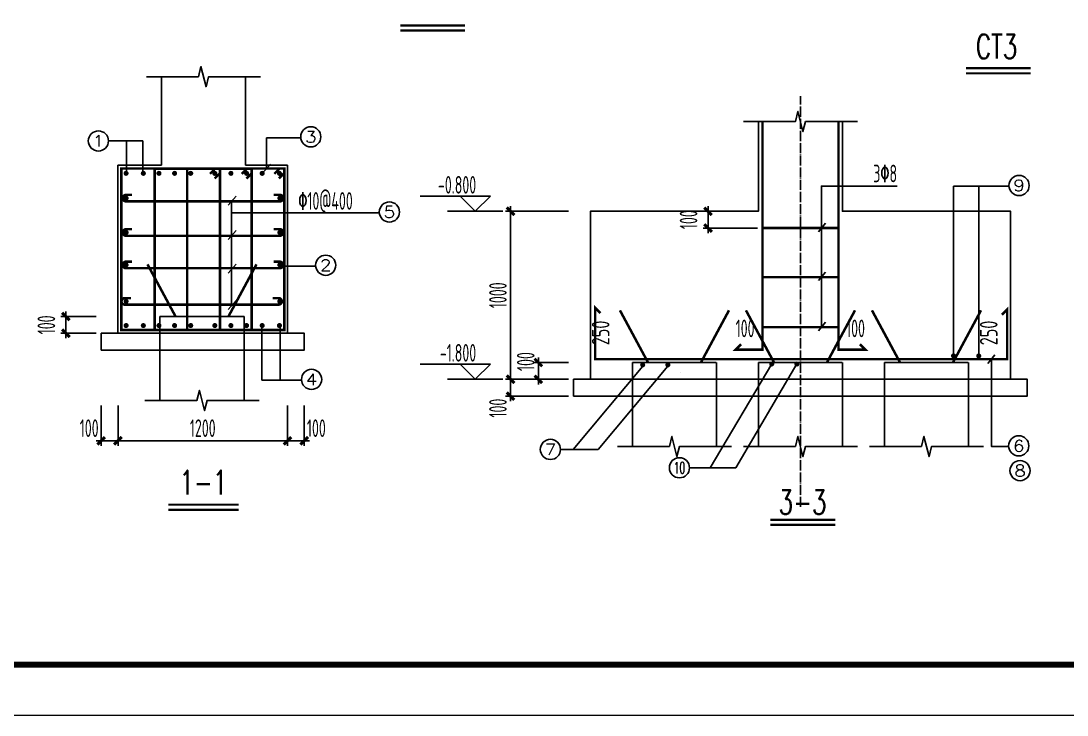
# Model space of a CAD drawing. Extents: x -472319 to -112444, y -516749 to -5704.
# Drawn here: x -408962 to -388208, y -196043 to -182269 of the extents above; entities that cross this region are included whole.
import ezdxf
from ezdxf.enums import TextEntityAlignment as Align

# ---------------------------------------------------------------- set-up
doc = ezdxf.new("R2010")
doc.units = 0
doc.header["$LTSCALE"] = 100
doc.header["$MEASUREMENT"] = 0
for name, pattern in [('DASH', [0.35, 0.25, -0.1]), ('DASHED', [0.75, 0.5, -0.25]), ('DOTE', [2.42, 2, -0.2, 0.02, -0.2])]:
    doc.linetypes.add(name, pattern=pattern)
for name, color, linetype in [('AXIS', 3, 'Continuous'), ('AXIS_TEXT', 7, 'Continuous'), ('BASE_DE', 7, 'Continuous'), ('DIM', 3, 'Continuous'), ('FRAME', 3, 'Continuous'), ('PILE_DASH', 9, 'DASHED'), ('PILE_DE', 7, 'Continuous'), ('PUB_TEXT', 7, 'Continuous'), ('REIN', 1, 'Continuous'), ('TEXT', 7, 'Continuous'), ('THIN', 7, 'Continuous')]:
    doc.layers.add(name, color=color, linetype=linetype)
doc.styles.add('_TCH_AXIS', font='COMPLEX', dxfattribs={"bigfont": 'GBCBIG'})
doc.styles.add('COMPLEX', font='COMPLEX')
doc.styles.add('dxfs', font='txt.shx', dxfattribs={"width": 0.7, "bigfont": 'dxfs.shx'})
doc.styles.add('HZ', font='tssdeng.shx', dxfattribs={"width": 0.6, "height": 350, "bigfont": 'a.shx'})
doc.styles.add('TSSD_Rein', font='Tssdeng.shx', dxfattribs={"width": 0.7, "bigfont": 'hztxt.shx'})
doc.dimstyles.new('DIMN', dxfattribs={"dimtxt": 350, "dimasz": 150, "dimexe": 100, "dimexo": 100, "dimgap": 75, "dimtad": 1, "dimdec": 0, "dimzin": 0, "dimdsep": 46, "dimtxsty": 'HZ', "dimblk": 'ARCHTICK', "dimcen": 0.09, "dimdle": 100, "dimclrd": 3, "dimclre": 3, "dimclrt": 7, "dimazin": 2, "dimtfac": 1, "dimtdec": 0, "dimtmove": 2, "dimatfit": 3, "dimldrblk": 'ARCHTICK', "dimfxl": 1, "dimtolj": 1, "dimtzin": 0, "dimarcsym": 0})

# ---------------------------------------------------------------- blocks, each defined once
blk = doc.blocks.new('_AXISO')
blk.add_circle((0, 0), 0.5)
at = {"layer": 'AXIS_TEXT', "style": 'COMPLEX', "width": 1.041667}
blk.add_attdef('A', text='', height=0.56, dxfattribs=at).set_placement((-0.25, -0.28), (0.25, -0.28), align=Align.FIT)
blk = doc.blocks.new('_ArchTick')
at = {"color": 0, "linetype": 'ByBlock', "const_width": 0.4}
blk.add_lwpolyline([(-0.5, -0.5), (0.5, 0.5)], dxfattribs=at)
blk = doc.blocks.new('*D205')
at = {"layer": 'AXIS', "color": 3, "lineweight": -2, "transparency": 16777216}
for p, q in [((-407370, -189900), (-407370, -190700)), ((-407036, -189900), (-407036, -190700)), ((-407470, -190600), (-406936, -190600))]:
    blk.add_line(p, q, dxfattribs=at)
at = {"layer": 'Defpoints', "color": 0, "transparency": 16777216}
for p in [(-407370, -189800), (-407036, -189800), (-407036, -190600)]:
    blk.add_point(p, dxfattribs=at)
at = {"layer": 'AXIS', "color": 3, "lineweight": -2, "transparency": 16777216, "xscale": 150, "yscale": 150, "zscale": 150, "rotation": 180}
blk.add_blockref('_ArchTick', (-407370, -190600), dxfattribs=at)
at = {"layer": 'AXIS', "color": 3, "lineweight": -2, "transparency": 16777216, "xscale": 150, "yscale": 150, "zscale": 150}
blk.add_blockref('_ArchTick', (-407036, -190600), dxfattribs=at)
at = {"layer": 'AXIS', "color": 7, "transparency": 16777216, "insert": (-407608, -190350), "char_height": 350, "attachment_point": 5, "style": 'HZ'}
blk.add_mtext('\\A1;100', dxfattribs=at)
blk = doc.blocks.new('*D206')
at = {"layer": 'AXIS', "color": 3, "lineweight": -2, "transparency": 16777216}
for p, q in [((-407036, -189900), (-407036, -190700)), ((-403673, -189900), (-403673, -190700)), ((-407136, -190600), (-403573, -190600))]:
    blk.add_line(p, q, dxfattribs=at)
at = {"layer": 'Defpoints', "color": 0, "transparency": 16777216}
for p in [(-407036, -189800), (-403673, -189800), (-403673, -190600)]:
    blk.add_point(p, dxfattribs=at)
at = {"layer": 'AXIS', "color": 3, "lineweight": -2, "transparency": 16777216, "xscale": 150, "yscale": 150, "zscale": 150, "rotation": 180}
blk.add_blockref('_ArchTick', (-407036, -190600), dxfattribs=at)
at = {"layer": 'AXIS', "color": 3, "lineweight": -2, "transparency": 16777216, "xscale": 150, "yscale": 150, "zscale": 150}
blk.add_blockref('_ArchTick', (-403673, -190600), dxfattribs=at)
at = {"layer": 'AXIS', "color": 7, "transparency": 16777216, "insert": (-405355, -190350), "char_height": 350, "attachment_point": 5, "style": 'HZ'}
blk.add_mtext('\\A1;1200', dxfattribs=at)
blk = doc.blocks.new('*D207')
at = {"layer": 'AXIS', "color": 3, "lineweight": -2, "transparency": 16777216}
for p, q in [((-403673, -189900), (-403673, -190700)), ((-403340, -189900), (-403340, -190700)), ((-403773, -190600), (-403240, -190600))]:
    blk.add_line(p, q, dxfattribs=at)
at = {"layer": 'Defpoints', "color": 0, "transparency": 16777216}
for p in [(-403673, -189800), (-403340, -189800), (-403340, -190600)]:
    blk.add_point(p, dxfattribs=at)
at = {"layer": 'AXIS', "color": 3, "lineweight": -2, "transparency": 16777216, "xscale": 150, "yscale": 150, "zscale": 150, "rotation": 180}
blk.add_blockref('_ArchTick', (-403673, -190600), dxfattribs=at)
at = {"layer": 'AXIS', "color": 3, "lineweight": -2, "transparency": 16777216, "xscale": 150, "yscale": 150, "zscale": 150}
blk.add_blockref('_ArchTick', (-403340, -190600), dxfattribs=at)
at = {"layer": 'AXIS', "color": 7, "transparency": 16777216, "insert": (-403101, -190350), "char_height": 350, "attachment_point": 5, "style": 'HZ'}
blk.add_mtext('\\A1;100', dxfattribs=at)
blk = doc.blocks.new('*D208')
at = {"layer": 'AXIS', "color": 3, "lineweight": -2, "transparency": 16777216}
for p, q in [((-408070, -188567), (-408070, -188033)), ((-407470, -188133), (-408170, -188133)), ((-407470, -188467), (-408170, -188467))]:
    blk.add_line(p, q, dxfattribs=at)
at = {"layer": 'Defpoints', "color": 0, "transparency": 16777216}
for p in [(-408070, -188133), (-407370, -188133), (-407370, -188467)]:
    blk.add_point(p, dxfattribs=at)
at = {"layer": 'AXIS', "color": 3, "lineweight": -2, "transparency": 16777216, "xscale": 150, "yscale": 150, "zscale": 150}
for p, rotation in [((-408070, -188133), 90), ((-408070, -188467), 270)]:
    blk.add_blockref('_ArchTick', p, dxfattribs=dict(at, rotation=rotation))
at = {"layer": 'AXIS', "color": 7, "transparency": 16777216, "insert": (-408457, -188300), "char_height": 350, "attachment_point": 5, "rotation": 90, "style": 'HZ'}
blk.add_mtext('\\A1;100', dxfattribs=at)
blk = doc.blocks.new('_reinbk')
blk.add_line((0, 0), (0, 0))
blk = doc.blocks.new('*D234')
at = {"layer": 'AXIS', "color": 3, "lineweight": -2, "transparency": 16777216}
for p, q in [((-395330, -185947), (-395330, -186480)), ((-394430, -186047), (-395430, -186047)), ((-394350, -186380), (-395430, -186380))]:
    blk.add_line(p, q, dxfattribs=at)
at = {"layer": 'Defpoints', "color": 0, "transparency": 16777216}
for p in [(-394330, -186047), (-395330, -186380), (-394250, -186380)]:
    blk.add_point(p, dxfattribs=at)
at = {"layer": 'AXIS', "color": 3, "lineweight": -2, "transparency": 16777216, "xscale": 150, "yscale": 150, "zscale": 150}
for p, rotation in [((-395330, -186047), 90), ((-395330, -186380), 270)]:
    blk.add_blockref('_ArchTick', p, dxfattribs=dict(at, rotation=rotation))
at = {"layer": 'AXIS', "color": 7, "transparency": 16777216, "insert": (-395717, -186213), "char_height": 350, "attachment_point": 5, "rotation": 90, "style": 'HZ'}
blk.add_mtext('\\A1;100', dxfattribs=at)
blk = doc.blocks.new('*D235')
at = {"layer": 'AXIS', "color": 3, "lineweight": -2, "transparency": 16777216}
for p, q in [((-398097, -189380), (-399349, -189380)), ((-399249, -189813), (-399249, -189280)), ((-398097, -189713), (-399349, -189713))]:
    blk.add_line(p, q, dxfattribs=at)
at = {"layer": 'Defpoints', "color": 0, "transparency": 16777216}
for p in [(-399249, -189380), (-397997, -189380), (-397997, -189713)]:
    blk.add_point(p, dxfattribs=at)
at = {"layer": 'AXIS', "color": 3, "lineweight": -2, "transparency": 16777216, "xscale": 150, "yscale": 150, "zscale": 150}
for p, rotation in [((-399249, -189380), 90), ((-399249, -189713), 270)]:
    blk.add_blockref('_ArchTick', p, dxfattribs=dict(at, rotation=rotation))
at = {"layer": 'AXIS', "color": 7, "transparency": 16777216, "insert": (-399499, -189952), "char_height": 350, "attachment_point": 5, "rotation": 90, "style": 'HZ'}
blk.add_mtext('\\A1;100', dxfattribs=at)
blk = doc.blocks.new('*D236')
at = {"layer": 'AXIS', "color": 3, "lineweight": -2, "transparency": 16777216}
for p, q in [((-399249, -189480), (-399249, -185947)), ((-398097, -186047), (-399349, -186047)), ((-398097, -189380), (-399349, -189380))]:
    blk.add_line(p, q, dxfattribs=at)
at = {"layer": 'Defpoints', "color": 0, "transparency": 16777216}
for p in [(-399249, -186047), (-397997, -186047), (-397997, -189380)]:
    blk.add_point(p, dxfattribs=at)
at = {"layer": 'AXIS', "color": 3, "lineweight": -2, "transparency": 16777216, "xscale": 150, "yscale": 150, "zscale": 150}
for p, rotation in [((-399249, -186047), 90), ((-399249, -189380), 270)]:
    blk.add_blockref('_ArchTick', p, dxfattribs=dict(at, rotation=rotation))
at = {"layer": 'AXIS', "color": 7, "transparency": 16777216, "insert": (-399499, -187713), "char_height": 350, "attachment_point": 5, "rotation": 90, "style": 'HZ'}
blk.add_mtext('\\A1;1000', dxfattribs=at)
blk = doc.blocks.new('*D237')
at = {"layer": 'AXIS', "color": 3, "lineweight": -2, "transparency": 16777216}
for p, q in [((-398097, -189047), (-398797, -189047)), ((-398697, -189480), (-398697, -188947)), ((-398097, -189380), (-398797, -189380))]:
    blk.add_line(p, q, dxfattribs=at)
at = {"layer": 'Defpoints', "color": 0, "transparency": 16777216}
for p in [(-398697, -189047), (-397997, -189047), (-397997, -189380)]:
    blk.add_point(p, dxfattribs=at)
at = {"layer": 'AXIS', "color": 3, "lineweight": -2, "transparency": 16777216, "xscale": 150, "yscale": 150, "zscale": 150}
for p, rotation in [((-398697, -189047), 90), ((-398697, -189380), 270)]:
    blk.add_blockref('_ArchTick', p, dxfattribs=dict(at, rotation=rotation))
at = {"layer": 'AXIS', "color": 7, "transparency": 16777216, "insert": (-398947, -189028), "char_height": 350, "attachment_point": 5, "rotation": 90, "style": 'HZ'}
blk.add_mtext('\\A1;100', dxfattribs=at)

msp = doc.modelspace()

# ---------------------------------------------------------------- linework, layer by layer
at = {"layer": 'AXIS', "color": 1, "linetype": 'DOTE'}
msp.add_line((-393496.634, -191913.209), (-393496.634, -183765.542), dxfattribs=at)
at = {"layer": 'BASE_DE'}
for p, q in [((-406172.881, -185133.434), (-406172.881, -183376.342)), ((-404506.215, -185133.434), (-404506.215, -183376.342)), ((-407036.365, -188466.767), (-407036.365, -185133.434)), ((-407036.365, -185133.434), (-406172.881, -185133.434)), ((-404506.215, -185133.434), (-403672.881, -185133.434)), ((-403672.881, -188466.767), (-403672.881, -185133.434))]:
    msp.add_line(p, q, dxfattribs=at)
for points in [[(-397663.301, -189379.875), (-397663.301, -186046.542), (-394329.967, -186046.542), (-394329.967, -184265.542)], [(-389329.967, -189379.875), (-389329.967, -186046.542), (-392663.301, -186046.542), (-392663.301, -184265.542)], [(-407369.698, -188800.1), (-403339.548, -188800.1), (-403339.548, -188466.767), (-407369.698, -188466.767), (-407369.698, -188800.1)], [(-397996.634, -189713.209), (-388996.634, -189713.209), (-388996.634, -189379.875), (-397996.634, -189379.875), (-397996.634, -189713.209)]]:
    msp.add_lwpolyline(points, dxfattribs=at)
at = {"layer": 'FRAME', "lineweight": 140}
msp.add_line((-424039.5, -195042.5), (-322439.5, -195042.5), dxfattribs=at)
at = {"layer": 'FRAME', "lineweight": 18}
msp.add_line((-426539.5, -196042.5), (-321439.5, -196042.5), dxfattribs=at)
at = {"layer": 'FRAME', "lineweight": 35, "const_width": 120}
msp.add_lwpolyline([(-322439.5, -195042.5), (-424039.5, -195042.5), (-424039.5, -137642.5), (-322439.5, -137642.5), (-322439.5, -195042.5)], dxfattribs=at)
at = {"layer": 'PILE_DASH', "ltscale": 0.2}
for p, q in [((-406203.031, -188800.1), (-406203.031, -188133.434)), ((-406203.031, -188133.434), (-404536.365, -188133.434)), ((-404536.365, -188133.434), (-404536.365, -188800.1)), ((-396829.967, -189713.209), (-396829.967, -189046.542)), ((-396829.967, -189046.542), (-395163.301, -189046.542)), ((-395163.301, -189046.542), (-395163.301, -189713.209)), ((-394329.967, -189713.209), (-394329.967, -189046.542)), ((-394329.967, -189046.542), (-392663.301, -189046.542)), ((-392663.301, -189046.542), (-392663.301, -189713.209)), ((-391829.967, -189713.209), (-391829.967, -189046.542)), ((-391829.967, -189046.542), (-390163.301, -189046.542)), ((-390163.301, -189713.209), (-390163.301, -189046.542))]:
    msp.add_line(p, q, dxfattribs=at)
at = {"layer": 'PILE_DE'}
for p, q in [((-406203.031, -189800.1), (-406203.031, -188800.1)), ((-404536.365, -188800.1), (-404536.365, -189800.1)), ((-396829.967, -190713.209), (-396829.967, -189713.209)), ((-395163.301, -189713.209), (-395163.301, -190713.209)), ((-394329.967, -190713.209), (-394329.967, -189713.209)), ((-392663.301, -189713.209), (-392663.301, -190713.209)), ((-391829.967, -190713.209), (-391829.967, -189713.209)), ((-390163.301, -189713.209), (-390163.301, -190713.209))]:
    msp.add_line(p, q, dxfattribs=at)
at = {"layer": 'REIN', "const_width": 50}
for points in [[(-394677.235, -188685.476), (-394783.301, -188791.542), (-394249.967, -188791.542), (-394249.967, -184265.542)], [(-392316.033, -188685.476), (-392209.967, -188791.542), (-392743.301, -188791.542), (-392743.301, -184265.542)], [(-403933.696, -185302.325), (-403829.736, -185198.434), (-403737.881, -185198.434), (-403737.881, -188401.767), (-406971.365, -188401.767), (-406971.365, -185198.434), (-403737.881, -185198.434), (-403737.881, -185290.288), (-403841.772, -185394.249)], [(-404579.937, -185304.714), (-404475.977, -185200.824), (-404384.122, -185200.824), (-404384.122, -188404.157), (-406307.425, -188404.157), (-406307.425, -185200.824), (-404384.122, -185200.824), (-404384.122, -185292.678), (-404488.013, -185396.638)], [(-405209.58, -185302.325), (-405105.619, -185198.434), (-405013.765, -185198.434), (-405013.765, -188401.767), (-405663.478, -188401.767), (-405663.478, -185198.434), (-405013.765, -185198.434), (-405013.765, -185290.288), (-405117.656, -185394.249)], [(-394249.967, -186379.875), (-392743.301, -186379.875)], [(-394249.967, -187352.676), (-392743.301, -187352.676)], [(-397463.781, -188066.018), (-397569.847, -187959.952), (-397569.847, -188981.542), (-389394.967, -188981.542), (-389394.967, -187993.757), (-389501.033, -188099.823)], [(-394249.967, -188346.542), (-392743.301, -188346.542)]]:
    msp.add_lwpolyline(points, dxfattribs=at)
for points in [[(-406850.6, -185293.625, 1), (-406900.6, -185293.625, 1)], [(-406508.478, -185293.625, 1), (-406558.478, -185293.625, 1)], [(-406198.478, -185293.625, 1), (-406248.478, -185293.625, 1)], [(-405888.478, -185293.625, 1), (-405938.478, -185293.625, 1)], [(-405568.478, -185293.625, 1), (-405618.478, -185293.625, 1)], [(-405140.768, -185293.625, -1), (-405090.768, -185293.625, -1)], [(-404820.768, -185293.625, -1), (-404770.768, -185293.625, -1)], [(-404510.768, -185293.625, -1), (-404460.768, -185293.625, -1)], [(-404200.768, -185293.625, -1), (-404150.768, -185293.625, -1)], [(-403858.646, -185293.625, -1), (-403808.646, -185293.625, -1)], [(-406850.6, -185785.316, 1), (-406900.6, -185785.316, 1)], [(-403800.6, -185785.316, 1), (-403850.6, -185785.316, 1)], [(-406850.6, -186467.105, 1), (-406900.6, -186467.105, 1)], [(-403800.6, -186467.105, 1), (-403850.6, -186467.105, 1)], [(-406850.6, -187110.836, 1), (-406900.6, -187110.836, 1)], [(-403800.6, -187110.836, 1), (-403850.6, -187110.836, 1)], [(-406850.6, -187833.877, 1), (-406900.6, -187833.877, 1)], [(-403800.6, -187833.877, 1), (-403850.6, -187833.877, 1)], [(-406850.6, -188313.625, 1), (-406900.6, -188313.625, 1)], [(-406508.478, -188313.625, 1), (-406558.478, -188313.625, 1)], [(-406198.478, -188313.625, 1), (-406248.478, -188313.625, 1)], [(-405888.478, -188313.625, 1), (-405938.478, -188313.625, 1)], [(-405568.478, -188313.625, 1), (-405618.478, -188313.625, 1)], [(-405140.768, -188313.625, -1), (-405090.768, -188313.625, -1)], [(-404820.768, -188313.625, -1), (-404770.768, -188313.625, -1)], [(-404510.768, -188313.625, -1), (-404460.768, -188313.625, -1)], [(-404200.768, -188313.625, -1), (-404150.768, -188313.625, -1)], [(-403858.646, -188313.625, -1), (-403808.646, -188313.625, -1)], [(-396652.33, -189093.619, 1), (-396602.33, -189093.619, 1)], [(-396152.33, -189093.619, 1), (-396102.33, -189093.619, 1)], [(-394092.33, -189076.724, 1), (-394042.33, -189076.724, 1)], [(-393592.33, -189076.724, 1), (-393542.33, -189076.724, 1)], [(-390484.967, -188916.542, 1), (-390434.967, -188916.542, 1)], [(-389984.967, -188916.542, 1), (-389934.967, -188916.542, 1)]]:
    msp.add_lwpolyline(points, format="xyb", close=True, dxfattribs=at)
for points in [[(-406755.6, -185720.316), (-406875.6, -185720.316, 1), (-406875.6, -185850.316), (-403825.6, -185850.316, 1), (-403825.6, -185720.316), (-403945.6, -185720.316)], [(-406755.6, -186402.105), (-406875.6, -186402.105, 1), (-406875.6, -186532.105), (-403825.6, -186532.105, 1), (-403825.6, -186402.105), (-403945.6, -186402.105)], [(-406755.6, -187045.836), (-406875.6, -187045.836, 1), (-406875.6, -187175.836), (-403825.6, -187175.836, 1), (-403825.6, -187045.836), (-403945.6, -187045.836)], [(-406780.6, -187768.877), (-406900.6, -187768.877, 1), (-406900.6, -187898.877), (-403850.6, -187898.877, 1), (-403850.6, -187768.877), (-403970.6, -187768.877)]]:
    msp.add_lwpolyline(points, format="xyb", dxfattribs=at)
at = {"layer": 'REIN', "linetype": 'DASH', "const_width": 50}
for points in [[(-405894.535, -188133.434), (-406451.149, -187099.178)], [(-404844.861, -188133.434), (-404288.247, -187099.178)], [(-396521.471, -189046.542), (-397078.085, -188012.286)], [(-395471.797, -189046.542), (-394915.183, -188012.286)], [(-394021.471, -189046.542), (-394578.085, -188012.286)], [(-392971.797, -189046.542), (-392415.183, -188012.286)], [(-391521.471, -189046.542), (-392078.085, -188012.286)], [(-390471.797, -189046.542), (-389915.183, -188012.286)]]:
    msp.add_lwpolyline(points, dxfattribs=at)
at = {"layer": 'TEXT'}
for p, q in [((-406542.967, -184648.082), (-407224.893, -184648.082)), ((-406865.6, -185298.434), (-406865.6, -184648.082)), ((-406542.967, -185248.434), (-406542.967, -184648.082)), ((-404089.548, -184586.02), (-403410.915, -184586.02)), ((-404089.548, -185198.434), (-404089.548, -184586.02)), ((-404167.045, -185287.465), (-404012.051, -185109.403)), ((-404847.863, -185924.285), (-404692.87, -185746.222)), ((-390459.967, -188916.542), (-390459.967, -185546.542)), ((-390459.967, -185546.542), (-389359.967, -185546.542)), ((-389959.967, -188916.542), (-389959.967, -185546.542)), ((-404783.478, -187923.305), (-404783.478, -185839.864)), ((-404783.478, -186077.263), (-401851.038, -186077.263)), ((-393137.605, -186453.619), (-392997.605, -186283.619)), ((-404847.863, -186606.073), (-404692.87, -186428.011)), ((-404847.863, -187274.232), (-404692.87, -187096.17)), ((-403853.069, -187133.775), (-403114.893, -187133.775)), ((-393137.605, -187422.664), (-392997.605, -187252.664)), ((-404847.863, -187997.274), (-404692.87, -187819.211)), ((-404182.107, -188319.705), (-404182.107, -189398.082)), ((-403822.107, -188319.705), (-403822.107, -189398.082)), ((-393137.605, -188416.531), (-392997.605, -188246.531)), ((-389779.967, -189066.542), (-389639.967, -188896.542)), ((-396627.33, -189118.619), (-398007.33, -190773.619)), ((-396127.33, -189118.619), (-397507.33, -190773.619)), ((-394067.33, -189073.619), (-395289.203, -191138.619)), ((-393567.33, -189073.619), (-394782.136, -191138.619)), ((-404182.107, -189398.082), (-403394.893, -189398.082)), ((-397507.33, -190773.619), (-398257.605, -190773.619)), ((-394782.136, -191138.619), (-395697.605, -191138.619))]:
    msp.add_line(p, q, dxfattribs=at)
at = {"layer": 'TEXT', "color": 6}
msp.add_line((-392875.778, -192168.968), (-394091.583, -192168.968), dxfattribs=at)
at = {"layer": 'TEXT', "color": 6, "const_width": 45}
for points in [[(-400154.181, -182357.858), (-401437.875, -182357.858)], [(-400154.181, -182457.858), (-401437.875, -182457.858)], [(-388927.039, -183209.242), (-390210.733, -183209.242)], [(-388927.039, -183309.242), (-390210.733, -183309.242)], [(-404643.322, -191867.884), (-406034.665, -191867.884)], [(-404643.322, -191967.884), (-406034.665, -191967.884)], [(-392807.888, -192168.968), (-394091.583, -192168.968)], [(-392807.888, -192268.968), (-394091.583, -192268.968)]]:
    msp.add_lwpolyline(points, dxfattribs=at)
at = {"layer": 'TEXT'}
for points in [[(-393079.967, -188346.542), (-393079.967, -186111.542), (-393079.967, -185546.542), (-391579.967, -185546.542)], [(-389709.967, -188981.542), (-389709.967, -190713.209), (-389366.679, -190713.209)]]:
    msp.add_lwpolyline(points, dxfattribs=at)
at = {"layer": 'THIN'}
for p, q in [((-399649.134, -185746.542), (-401040.096, -185746.542)), ((-399949.134, -186046.542), (-400249.134, -185746.542)), ((-399949.134, -186046.542), (-399649.134, -185746.542)), ((-399399.134, -186046.542), (-400499.134, -186046.542)), ((-399649.134, -189079.875), (-401040.096, -189079.875)), ((-399949.134, -189379.875), (-400249.134, -189079.875)), ((-399949.134, -189379.875), (-399649.134, -189079.875)), ((-399399.134, -189379.875), (-400499.134, -189379.875))]:
    msp.add_line(p, q, dxfattribs=at)
for points in [[(-406472.881, -183376.342), (-405439.548, -183376.342), (-405389.548, -183176.342), (-405289.548, -183576.342), (-405239.548, -183376.342), (-404206.215, -183376.342)], [(-394629.967, -184265.542), (-393596.634, -184265.542), (-393546.634, -184065.542), (-393446.634, -184465.542), (-393396.634, -184265.542), (-392363.301, -184265.542)], [(-406503.031, -189800.1), (-405469.698, -189800.1), (-405419.698, -189600.1), (-405319.698, -190000.1), (-405269.698, -189800.1), (-404236.365, -189800.1)], [(-397129.967, -190713.209), (-396096.634, -190713.209), (-396046.634, -190513.209), (-395946.634, -190913.209), (-395896.634, -190713.209), (-394863.301, -190713.209)], [(-394629.967, -190713.209), (-393596.634, -190713.209), (-393546.634, -190513.209), (-393446.634, -190913.209), (-393396.634, -190713.209), (-392363.301, -190713.209)], [(-392129.967, -190713.209), (-391096.634, -190713.209), (-391046.634, -190513.209), (-390946.634, -190913.209), (-390896.634, -190713.209), (-389863.301, -190713.209)]]:
    msp.add_lwpolyline(points, dxfattribs=at)

# ---------------------------------------------------------------- block references
at = {"layer": 'DIM'}
ref = msp.add_blockref('_AXISO', (-407424.87, -184651.087), dxfattribs=dict(at, xscale=400, yscale=400, zscale=400))
ref.add_attrib('A', '1', dxfattribs={"layer": 'AXIS_TEXT', "ltscale": 2, "height": 226.274, "style": '_TCH_AXIS', "width": 2.333333}).set_placement((-407538.007, -184764.224), (-407311.733, -184764.224), align=Align.FIT)
ref = msp.add_blockref('_AXISO', (-403211.597, -184569.522), dxfattribs=dict(at, xscale=400, yscale=400, zscale=400))
ref.add_attrib('A', '3', dxfattribs={"layer": 'AXIS_TEXT', "ltscale": 2, "height": 226.274, "style": '_TCH_AXIS', "width": 1.5}).set_placement((-403324.734, -184682.659), (-403098.46, -184682.659), align=Align.FIT)
ref = msp.add_blockref('_AXISO', (-389160.346, -185534.24), dxfattribs=dict(at, xscale=400, yscale=400, zscale=400))
ref.add_attrib('A', '9', dxfattribs={"layer": 'AXIS_TEXT', "ltscale": 2, "height": 226.274, "style": '_TCH_AXIS', "width": 1.5}).set_placement((-389273.483, -185647.377), (-389047.209, -185647.377), align=Align.FIT)
ref = msp.add_blockref('_AXISO', (-401651.72, -186060.765), dxfattribs=dict(at, xscale=400, yscale=400, zscale=400))
ref.add_attrib('A', '5', dxfattribs={"layer": 'AXIS_TEXT', "ltscale": 2, "height": 226.274, "style": '_TCH_AXIS', "width": 1.5}).set_placement((-401764.857, -186173.902), (-401538.583, -186173.902), align=Align.FIT)
ref = msp.add_blockref('_AXISO', (-402915.575, -187117.277), dxfattribs=dict(at, xscale=400, yscale=400, zscale=400))
ref.add_attrib('A', '2', dxfattribs={"layer": 'AXIS_TEXT', "ltscale": 2, "height": 226.274, "style": '_TCH_AXIS', "width": 1.5}).set_placement((-403028.712, -187230.414), (-402802.437, -187230.414), align=Align.FIT)
ref = msp.add_blockref('_AXISO', (-403195.575, -189381.583), dxfattribs=dict(at, xscale=400, yscale=400, zscale=400))
ref.add_attrib('A', '4', dxfattribs={"layer": 'AXIS_TEXT', "ltscale": 2, "height": 226.274, "style": '_TCH_AXIS', "width": 1.3125}).set_placement((-403308.712, -189494.72), (-403082.437, -189494.72), align=Align.FIT)
ref = msp.add_blockref('_AXISO', (-389167.057, -190700.906), dxfattribs=dict(at, xscale=400, yscale=400, zscale=400))
ref.add_attrib('A', '6', dxfattribs={"layer": 'AXIS_TEXT', "ltscale": 2, "height": 226.274, "style": '_TCH_AXIS', "width": 1.5}).set_placement((-389280.194, -190814.043), (-389053.92, -190814.043), align=Align.FIT)
ref = msp.add_blockref('_AXISO', (-398457.583, -190770.676), dxfattribs=dict(at, xscale=400, yscale=400, zscale=400))
ref.add_attrib('A', '7', dxfattribs={"layer": 'AXIS_TEXT', "ltscale": 2, "height": 226.274, "style": '_TCH_AXIS', "width": 1.5}).set_placement((-398570.721, -190883.813), (-398344.446, -190883.813), align=Align.FIT)
ref = msp.add_blockref('_AXISO', (-395897.583, -191135.676), dxfattribs=dict(at, xscale=400, yscale=400, zscale=400))
ref.add_attrib('A', '10', dxfattribs={"layer": 'AXIS_TEXT', "ltscale": 2, "height": 226.2742, "style": '_TCH_AXIS', "width": 0.724138}).set_placement((-396010.721, -191248.813), (-395784.446, -191248.813), align=Align.FIT)
ref = msp.add_blockref('_AXISO', (-389141.057, -191192.406), dxfattribs=dict(at, xscale=400, yscale=400, zscale=400))
ref.add_attrib('A', '8', dxfattribs={"layer": 'AXIS_TEXT', "ltscale": 2, "height": 226.274, "style": '_TCH_AXIS', "width": 1.5}).set_placement((-389254.194, -191305.543), (-389027.92, -191305.543), align=Align.FIT)
at = {"layer": 'TEXT', "xscale": 100, "yscale": 100, "zscale": 100}
for p, rotation in [((-393079.967, -186111.542), 270), ((-393079.967, -188346.542), 270), ((-395879.967, -189243.619), 90)]:
    msp.add_blockref('_reinbk', p, dxfattribs=dict(at, rotation=rotation))

# ---------------------------------------------------------------- texts
at = {"layer": 'PUB_TEXT', "linetype": 'Continuous', "style": 'dxfs', "width": 0.7}
for s, p in [('CT3', (-389606.142, -183017.398)), ('1-1', (-405341.487, -191667.884)), ('3-3', (-393455.105, -192057.266))]:
    msp.add_text(s, height=480, dxfattribs=at).set_placement(p, align=Align.CENTER)
at = {"layer": 'TEXT', "style": 'TSSD_Rein', "width": 0.7}
for p in [(-397180.65, -188215.981), (-389481.191, -188215.981)]:
    msp.add_text('250', height=350, rotation=90, dxfattribs=at).set_placement(p, align=Align.BOTTOM_RIGHT)
at = {"layer": 'THIN', "style": 'HZ', "width": 0.6}
for s, p in [('3\x828', (-391579.967, -185471.542)), ('-0.800', (-399930.134, -185696.542)), ('-1.800', (-399930.134, -189029.875))]:
    msp.add_text(s, height=350, dxfattribs=at).set_placement(p, align=Align.RIGHT)
msp.add_text('\x8210@400', height=350, dxfattribs=at).set_placement((-403459.018, -186016.193))
msp.add_text('100', height=350, dxfattribs=at).set_placement((-394407.961, -188650.314), align=Align.BOTTOM_RIGHT)
msp.add_text('100', height=350, dxfattribs=at).set_placement((-392592.397, -188650.314), align=Align.BOTTOM_LEFT)

# ---------------------------------------------------------------- dimensions: what is measured, and where the dimension line sits
at = {"layer": 'AXIS'}
for base, p1, p2, text, picture, middle in [((-399249.134, -186046.542), (-397996.634, -189379.875), (-397996.634, -186046.542), '1000', '*D236', (-399499.134, -187713.209)), ((-395329.967, -186379.875), (-394329.967, -186046.542), (-394249.967, -186379.875), '100', '*D234', (-395717.467, -186213.209)), ((-408069.698, -188133.434), (-407369.698, -188466.767), (-407369.698, -188133.434), '100', '*D208', (-408457.198, -188300.1))]:
    dim = msp.add_linear_dim(base=base, p1=p1, p2=p2, angle=90, text=text, dimstyle='DIMN', dxfattribs=at)
    dim.commit()
    dim.dimension.update_dxf_attribs({"geometry": picture, "text_midpoint": middle})
for base, p1, p2, picture, middle in [((-398696.634, -189046.542), (-397996.634, -189379.875), (-397996.634, -189046.542), '*D237', (-398946.634, -189027.654)), ((-399249.134, -189379.875), (-397996.634, -189713.209), (-397996.634, -189379.875), '*D235', (-399499.134, -189951.845))]:
    dim = msp.add_linear_dim(base=base, p1=p1, p2=p2, angle=90, text='100', dimstyle='DIMN', dxfattribs=at)
    dim.commit()
    dim.dimension.update_dxf_attribs({"geometry": picture, "text_midpoint": middle, "dimtype": 160})
for base, p1, p2, picture, middle in [((-407036.365, -190600.1), (-407369.698, -189800.1), (-407036.365, -189800.1), '*D205', (-407608.335, -190350.1)), ((-403339.548, -190600.1), (-403672.881, -189800.1), (-403339.548, -189800.1), '*D207', (-403100.912, -190350.1))]:
    dim = msp.add_linear_dim(base=base, p1=p1, p2=p2, text='100', dimstyle='DIMN', dxfattribs=at)
    dim.commit()
    dim.dimension.update_dxf_attribs({"geometry": picture, "text_midpoint": middle, "dimtype": 160})
dim = msp.add_linear_dim(base=(-403672.881, -190600.1), p1=(-407036.365, -189800.1), p2=(-403672.881, -189800.1), text='1200', dimstyle='DIMN', dxfattribs=at)
dim.commit()
dim.dimension.update_dxf_attribs({"geometry": '*D206', "text_midpoint": (-405354.623, -190350.1)})

doc.saveas('drawing.dxf')
